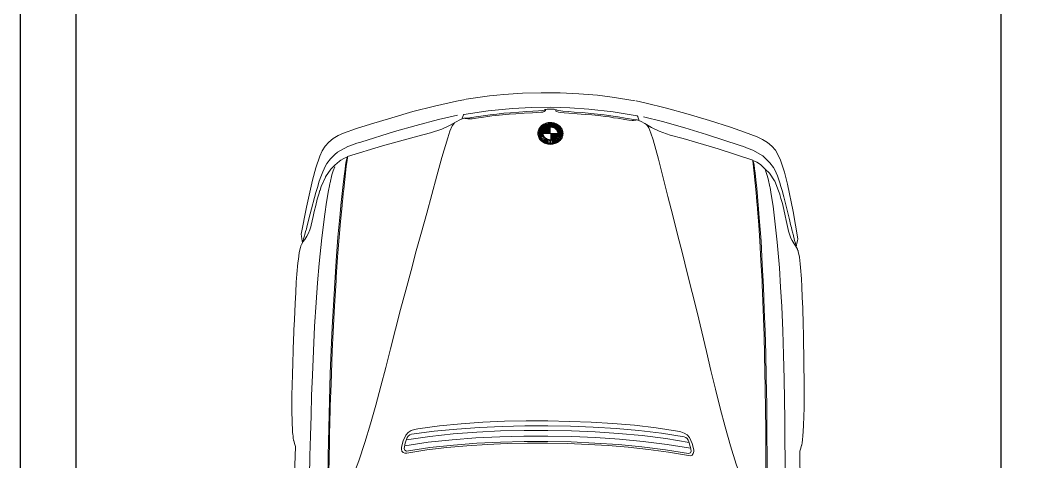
# Model space of a CAD drawing. Header units: metres. Extents: x -525 to 413, y -37 to 272.
# Drawn here: x 34.885 to 38.472, y 52.013 to 53.588 of the extents above; entities that cross this region are included whole.
import ezdxf

# ---------------------------------------------------------------- set-up
doc = ezdxf.new("R2010")
doc.units = ezdxf.units.M
doc.header["$MEASUREMENT"] = 0
doc.layers.get('0').update_dxf_attribs({"color": 254})
doc.layers.add('AUTOS', color=254, linetype='Continuous', lineweight=20)

# ---------------------------------------------------------------- blocks, each defined once
blk = doc.blocks.new('8AUTOS')
at = {"linetype": 'Continuous'}
for p, q in [((1.7651, 1.2222), (1.7626, 1.2216)), ((1.7237, 1.2123), (1.4727, 1.2165)), ((2.4373, 1.2062), (2.4353, 1.2067)), ((2.512, 1.1843), (2.5005, 1.1872)), ((2.6866, 1.1224), (2.6856, 1.1229)), ((2.7598, 1.0446), (2.7536, 1.0585)), ((2.839, 0.3589), (2.839, 0.3558)), ((2.8403, 0.3597), (2.8403, 0.354)), ((2.8416, 0.3604), (2.8417, 0.3521)), ((2.8429, 0.361), (2.843, 0.3502)), ((2.8442, 0.3616), (2.8443, 0.3484)), ((2.8455, 0.362), (2.8456, 0.3453)), ((2.8468, 0.3625), (2.8469, 0.346)), ((2.8481, 0.3629), (2.8482, 0.3467)), ((2.8494, 0.3632), (2.8495, 0.3472)), ((2.8507, 0.3634), (2.8508, 0.3476)), ((2.852, 0.3636), (2.8521, 0.3479)), ((2.8533, 0.3638), (2.8534, 0.3481)), ((2.8546, 0.3639), (2.8547, 0.3483)), ((2.8559, 0.3639), (2.856, 0.3483)), ((2.8572, 0.3639), (2.8573, 0.3483)), ((2.8585, 0.3638), (2.8586, 0.3482)), ((2.8598, 0.3637), (2.8599, 0.348)), ((2.8611, 0.3635), (2.8612, 0.3477)), ((2.8624, 0.3633), (2.8625, 0.3473)), ((2.8637, 0.363), (2.8638, 0.3468)), ((2.865, 0.3627), (2.8651, 0.3462)), ((2.8663, 0.3622), (2.8664, 0.3455)), ((2.8676, 0.3618), (2.8677, 0.3447)), ((2.8689, 0.3612), (2.869, 0.3437)), ((2.8702, 0.3606), (2.8703, 0.3425)), ((2.8715, 0.3599), (2.8717, 0.3412)), ((2.8728, 0.3592), (2.873, 0.3397)), ((2.821, 0.3313), (2.8212, 0.3129)), ((2.8223, 0.3363), (2.8224, 0.3294)), ((2.8224, 0.3248), (2.8225, 0.3194)), ((2.8236, 0.3399), (2.8237, 0.3294)), ((2.8237, 0.3243), (2.8237, 0.3199)), ((2.8248, 0.3428), (2.825, 0.3295)), ((2.825, 0.3238), (2.825, 0.3204)), ((2.8261, 0.3452), (2.8263, 0.3296)), ((2.8263, 0.3233), (2.8263, 0.321)), ((2.8274, 0.3473), (2.8276, 0.3296)), ((2.8287, 0.3492), (2.8289, 0.3297)), ((2.8289, 0.3255), (2.8289, 0.3252)), ((2.83, 0.3509), (2.8302, 0.3298)), ((2.8302, 0.3256), (2.8302, 0.3247)), ((2.8313, 0.3524), (2.8313, 0.3505)), ((2.8313, 0.3455), (2.8315, 0.3298)), ((2.8315, 0.3257), (2.8315, 0.3241)), ((2.8325, 0.3537), (2.8326, 0.3517)), ((2.8326, 0.3447), (2.8328, 0.3299)), ((2.8328, 0.3271), (2.8329, 0.3173)), ((2.8338, 0.355), (2.8339, 0.3529)), ((2.834, 0.3406), (2.8341, 0.327)), ((2.8351, 0.3561), (2.8351, 0.3542)), ((2.8352, 0.3503), (2.8352, 0.3478)), ((2.8353, 0.3397), (2.8353, 0.3321)), ((2.8364, 0.3571), (2.8364, 0.3554)), ((2.8365, 0.3515), (2.8365, 0.3489)), ((2.8365, 0.3453), (2.8365, 0.3443)), ((2.8366, 0.3396), (2.8366, 0.3351)), ((2.8367, 0.3304), (2.8367, 0.3222)), ((2.8377, 0.358), (2.8377, 0.3566)), ((2.8378, 0.3509), (2.8378, 0.3501)), ((2.8378, 0.3466), (2.8378, 0.344)), ((2.8379, 0.3402), (2.8379, 0.3375)), ((2.8379, 0.3337), (2.838, 0.3222)), ((2.8391, 0.3478), (2.8391, 0.3452)), ((2.8392, 0.3414), (2.8392, 0.3393)), ((2.8392, 0.3361), (2.8393, 0.3222)), ((2.8404, 0.3472), (2.8404, 0.3464)), ((2.8404, 0.3426), (2.8405, 0.3409)), ((2.8405, 0.338), (2.8406, 0.3222)), ((2.8417, 0.3438), (2.8417, 0.3423)), ((2.8418, 0.3396), (2.8419, 0.3223)), ((2.843, 0.345), (2.843, 0.3435)), ((2.8431, 0.3409), (2.8432, 0.3223)), ((2.8443, 0.3462), (2.8443, 0.3445)), ((2.8443, 0.3421), (2.8445, 0.3223)), ((2.8456, 0.343), (2.8458, 0.3223)), ((2.8469, 0.3438), (2.8471, 0.3223)), ((2.8482, 0.3445), (2.8484, 0.3223)), ((2.8495, 0.3451), (2.8497, 0.3223)), ((2.8508, 0.3455), (2.851, 0.3223)), ((2.8521, 0.3459), (2.8523, 0.3223)), ((2.8534, 0.3461), (2.8536, 0.3224)), ((2.8547, 0.3463), (2.8549, 0.3224)), ((2.856, 0.3483), (2.8565, 0.2964)), ((2.8741, 0.3584), (2.8743, 0.3378)), ((2.8754, 0.3575), (2.8756, 0.3355)), ((2.8767, 0.3565), (2.8769, 0.3324)), ((2.878, 0.3554), (2.8783, 0.3274)), ((2.8793, 0.3541), (2.8799, 0.291)), ((2.8807, 0.3528), (2.8812, 0.2924)), ((2.882, 0.3513), (2.8825, 0.2939)), ((2.8833, 0.3497), (2.8838, 0.2956)), ((2.8846, 0.3478), (2.885, 0.2974)), ((2.8859, 0.3458), (2.8863, 0.2995)), ((2.8872, 0.3434), (2.8876, 0.302)), ((2.8886, 0.3405), (2.8889, 0.3048)), ((2.8899, 0.337), (2.8902, 0.3084)), ((2.8912, 0.3319), (2.8914, 0.3135)), ((2.8225, 0.3148), (2.8226, 0.3078)), ((2.8238, 0.3148), (2.8239, 0.3043)), ((2.8251, 0.3147), (2.8252, 0.3014)), ((2.8264, 0.3147), (2.8265, 0.299)), ((2.8276, 0.3228), (2.8276, 0.3215)), ((2.8277, 0.3146), (2.8279, 0.2969)), ((2.8289, 0.3223), (2.8289, 0.322)), ((2.829, 0.3191), (2.829, 0.3187)), ((2.829, 0.3146), (2.8292, 0.2951)), ((2.8302, 0.3196), (2.8303, 0.3187)), ((2.8303, 0.3145), (2.8304, 0.2977)), ((2.8305, 0.2953), (2.8305, 0.2934)), ((2.8315, 0.3202), (2.8316, 0.3187)), ((2.8316, 0.3145), (2.8317, 0.2988)), ((2.8318, 0.2937), (2.8318, 0.292)), ((2.8329, 0.3144), (2.833, 0.3)), ((2.8331, 0.2948), (2.8331, 0.2906)), ((2.8342, 0.3174), (2.8343, 0.3011)), ((2.8344, 0.296), (2.8344, 0.2947)), ((2.8344, 0.2909), (2.8344, 0.2894)), ((2.8355, 0.3123), (2.8356, 0.3023)), ((2.8357, 0.2897), (2.8357, 0.2883)), ((2.8368, 0.3093), (2.8369, 0.3034)), ((2.837, 0.2904), (2.837, 0.2873)), ((2.8382, 0.307), (2.8382, 0.3044)), ((2.8383, 0.2962), (2.8383, 0.2959)), ((2.8383, 0.2915), (2.8383, 0.2894)), ((2.8383, 0.2879), (2.8383, 0.2864)), ((2.8395, 0.3051), (2.8395, 0.3028)), ((2.8395, 0.2995), (2.8396, 0.297)), ((2.8396, 0.287), (2.8397, 0.2856)), ((2.8408, 0.3036), (2.8408, 0.2982)), ((2.8421, 0.3022), (2.8421, 0.2993)), ((2.8422, 0.2894), (2.8423, 0.2842)), ((2.8434, 0.3011), (2.8434, 0.2991)), ((2.8435, 0.2927), (2.8436, 0.2835)), ((2.8447, 0.3001), (2.8447, 0.2983)), ((2.8448, 0.296), (2.8449, 0.283)), ((2.846, 0.2993), (2.8462, 0.2825)), ((2.8473, 0.2986), (2.8475, 0.2821)), ((2.8486, 0.298), (2.8488, 0.2818)), ((2.8499, 0.2975), (2.8501, 0.2815)), ((2.8513, 0.2971), (2.8514, 0.2813)), ((2.8526, 0.2968), (2.8527, 0.2811)), ((2.8539, 0.2966), (2.854, 0.2809)), ((2.8552, 0.2965), (2.8553, 0.2809)), ((2.8562, 0.3224), (2.8564, 0.2984)), ((2.8565, 0.2964), (2.8566, 0.2809)), ((2.8575, 0.3224), (2.8577, 0.2985)), ((2.8578, 0.2965), (2.8579, 0.2809)), ((2.8588, 0.3224), (2.859, 0.2987)), ((2.8591, 0.2966), (2.8592, 0.281)), ((2.8601, 0.3224), (2.8603, 0.2989)), ((2.8604, 0.2969), (2.8605, 0.2811)), ((2.8614, 0.3224), (2.8616, 0.2992)), ((2.8617, 0.2972), (2.8618, 0.2813)), ((2.8627, 0.3224), (2.8629, 0.2997)), ((2.8629, 0.2976), (2.8631, 0.2816)), ((2.864, 0.3225), (2.8642, 0.3003)), ((2.8642, 0.2981), (2.8644, 0.2819)), ((2.8653, 0.3225), (2.8655, 0.3009)), ((2.8655, 0.2987), (2.8657, 0.2823)), ((2.8666, 0.3225), (2.8668, 0.3017)), ((2.8668, 0.2995), (2.867, 0.2827)), ((2.8679, 0.3225), (2.8681, 0.3027)), ((2.8681, 0.3003), (2.8683, 0.2832)), ((2.8692, 0.3225), (2.8694, 0.3038)), ((2.8694, 0.3013), (2.8696, 0.2838)), ((2.8705, 0.3225), (2.8707, 0.3052)), ((2.8707, 0.3025), (2.8709, 0.2844)), ((2.8718, 0.3225), (2.872, 0.3067)), ((2.872, 0.3038), (2.8722, 0.2851)), ((2.8731, 0.3225), (2.8732, 0.3086)), ((2.8733, 0.3054), (2.8735, 0.2859)), ((2.8744, 0.3225), (2.8745, 0.311)), ((2.8746, 0.3073), (2.8747, 0.2867)), ((2.8757, 0.3226), (2.8758, 0.3143)), ((2.8758, 0.3096), (2.876, 0.2876)), ((2.8771, 0.3127), (2.8773, 0.2887)), ((2.8784, 0.3177), (2.8786, 0.2898)), ((2.8409, 0.2862), (2.841, 0.2848)), ((2.7727, -0.4014), (2.7668, -0.4154)), ((2.7009, -0.4805), (2.6999, -0.481)), ((2.4532, -0.5688), (2.4512, -0.5693)), ((2.5275, -0.5456), (2.516, -0.5487)), ((1.7398, -0.5876), (1.4889, -0.5964)), ((1.7814, -0.5968), (1.7789, -0.5963))]:
    blk.add_line(p, q, dxfattribs=at)
for points in [[(1.7626, 1.2216), (1.7541, 1.2206), (1.7447, 1.2191)], [(2.4353, 1.2067), (2.4148, 1.211), (2.3912, 1.2138), (2.3787, 1.2151), (2.3382, 1.2183), (2.3092, 1.22), (2.2727, 1.2212), (2.2336, 1.2229), (2.1751, 1.2243), (2.1391, 1.2255), (2.1236, 1.2254), (2.1086, 1.2257), (2.0646, 1.2263), (2.0221, 1.227), (1.9801, 1.2276), (1.9421, 1.2277), (1.9061, 1.2279), (1.8761, 1.2277), (1.8476, 1.2269), (1.8146, 1.2256), (1.7761, 1.2233), (1.7656, 1.2222)], [(1.7447, 1.2185), (1.7342, 1.2159), (1.7237, 1.2123)], [(1.7452, 1.219), (1.7447, 1.2185), (1.7452, 1.219)], [(2.4393, 1.2057), (2.4393, 1.2057), (2.4373, 1.2062)], [(2.4438, 1.2037), (2.4418, 1.2047), (2.4393, 1.2057)], [(2.4624, 1.1924), (2.4549, 1.1973), (2.4438, 1.2037)], [(2.4808, 1.2056), (2.4738, 1.204), (2.4648, 1.2024), (2.4506, 1.1998)], [(2.4749, 1.1935), (2.4644, 1.1969), (2.4508, 1.1997)], [(2.5081, 1.1718), (2.4971, 1.1752), (2.483, 1.1806), (2.474, 1.185), (2.4624, 1.1924)], [(2.4749, 1.1935), (2.4804, 1.1921), (2.4905, 1.1896), (2.4965, 1.1882), (2.4995, 1.1872), (2.5005, 1.1872)], [(2.6747, 1.1683), (2.578, 1.1884), (2.4808, 1.2056)], [(2.8091, 1.012), (2.8029, 1.0284), (2.7963, 1.0444), (2.7759, 1.0807), (2.7673, 1.0906), (2.7517, 1.106), (2.7341, 1.1183), (2.7261, 1.1228), (2.705, 1.1326), (2.6804, 1.1413), (2.6674, 1.1452), (2.6523, 1.1496), (2.6303, 1.1559), (2.5546, 1.1742), (2.5265, 1.181), (2.521, 1.1824), (2.512, 1.1843)], [(2.7234, 1.0902), (2.7093, 1.0951), (2.6943, 1.0995), (2.6657, 1.1057), (2.6657, 1.1057), (2.6632, 1.1062), (2.6552, 1.1076), (2.6387, 1.1105), (2.5971, 1.1171), (2.5536, 1.1227), (2.469, 1.132), (2.3774, 1.1396), (2.3084, 1.144), (2.2388, 1.1479), (2.1528, 1.1516), (2.0663, 1.1544), (1.9797, 1.1566), (1.9072, 1.1579), (1.8352, 1.1588), (1.7632, 1.1596), (1.6917, 1.1605), (1.6162, 1.1608), (1.5407, 1.1616), (1.4382, 1.1617)], [(2.6379, 1.1415), (2.6244, 1.1453), (2.6068, 1.1502), (2.5848, 1.1555), (2.5627, 1.1603), (2.5452, 1.1641), (2.5136, 1.1709), (2.5081, 1.1718)], [(2.861, 1.015), (2.8436, 1.0608), (2.835, 1.0792), (2.8238, 1.0971), (2.8112, 1.1125), (2.796, 1.1254), (2.7789, 1.1357), (2.7604, 1.1441), (2.7182, 1.1577), (2.6747, 1.1683)], [(2.6856, 1.1229), (2.6519, 1.1366), (2.6394, 1.141), (2.6379, 1.1415)], [(2.6866, 1.1224), (2.7142, 1.1041), (2.7288, 1.0894)], [(1.6088, 1.0948), (1.6923, 1.0955), (1.7918, 1.0949), (1.8888, 1.0943), (1.9858, 1.0926), (2.0703, 1.0909), (2.1503, 1.0886), (2.2299, 1.0858), (2.3094, 1.0825), (2.3884, 1.0787), (2.4725, 1.074), (2.5555, 1.0677), (2.5861, 1.0655), (2.6606, 1.0592), (2.6907, 1.0559), (2.7162, 1.0532), (2.7302, 1.0513), (2.7432, 1.0494), (2.7492, 1.048)], [(1.6233, 1.0914), (1.6943, 1.0915), (1.7328, 1.0914), (1.7593, 1.0916), (1.7803, 1.0913), (1.7998, 1.091), (1.8713, 1.0906), (1.9488, 1.0893), (2.0659, 1.0868), (2.1354, 1.085), (2.2269, 1.0818), (2.3179, 1.0781), (2.3304, 1.0777), (2.402, 1.0739), (2.473, 1.0695), (2.5286, 1.066), (2.5856, 1.0615), (2.5926, 1.0611), (2.5986, 1.0606), (2.6136, 1.0592), (2.6286, 1.0579), (2.6436, 1.0565), (2.6557, 1.0556), (2.6787, 1.0533), (2.7257, 1.0487), (2.7477, 1.0459), (2.7568, 1.045), (2.7608, 1.0446)], [(2.7288, 1.0894), (2.744, 1.0734), (2.7475, 1.0689), (2.7536, 1.0585)], [(2.7598, 1.0446), (2.7557, 1.046), (2.7492, 1.048)], [(2.8643, 0.71), (2.8504, 0.7498), (2.8375, 0.7957), (2.8009, 0.9209), (2.7608, 1.0446)], [(2.8877, 0.6658), (2.8766, 0.6736), (2.8575, 0.6809), (2.8334, 0.6887), (2.7638, 0.7081), (2.6976, 0.7245), (2.631, 0.7414), (2.5638, 0.7588), (2.4962, 0.7762), (2.4285, 0.7936), (2.3588, 0.811), (2.2887, 0.8283), (2.219, 0.8457), (2.1489, 0.8626), (2.0782, 0.8794), (2.0111, 0.8953), (1.9439, 0.9117), (1.8768, 0.9281), (1.8096, 0.9455), (1.7429, 0.9645), (1.6767, 0.9854), (1.5875, 1.0181), (1.5498, 1.0347)], [(2.9149, 0.6549), (2.8986, 0.7228), (2.8764, 0.8016), (2.8527, 0.8794), (2.8132, 0.999), (2.8091, 1.012)], [(2.861, 1.015), (2.878, 0.9646), (2.9022, 0.8898), (2.9253, 0.8145), (2.9465, 0.7372), (2.9657, 0.6594), (2.972, 0.6279)], [(1.7286, 0.8338), (1.7216, 0.8338), (1.7146, 0.8322), (1.7092, 0.8281), (1.7067, 0.8216), (1.7073, 0.8146)], [(1.7946, 0.7764), (1.792, 0.7884), (1.7879, 0.8003), (1.7813, 0.8108), (1.7717, 0.8192), (1.7507, 0.8285), (1.7286, 0.8338)], [(1.7073, 0.8146), (1.7199, 0.7437), (1.7295, 0.6723), (1.7372, 0.6004), (1.7433, 0.5284), (1.7475, 0.4565), (1.7501, 0.3845), (1.7513, 0.3125)], [(1.7749, 0.7992), (1.7724, 0.8052), (1.7683, 0.8107), (1.7628, 0.8141), (1.7563, 0.8166), (1.7497, 0.8185), (1.7432, 0.8204), (1.7367, 0.8219), (1.7302, 0.8233), (1.7232, 0.8243), (1.7172, 0.8222), (1.7148, 0.8157)], [(1.7148, 0.8157), (1.7285, 0.7328), (1.7388, 0.6489), (1.747, 0.565), (1.7523, 0.481), (1.756, 0.3965), (1.7578, 0.3126)], [(1.7337, 0.8224), (1.7475, 0.7385), (1.7582, 0.6536), (1.766, 0.5686), (1.7717, 0.4832), (1.7755, 0.3982), (1.7773, 0.3127)], [(1.7548, 0.8171), (1.768, 0.7337), (1.7788, 0.6498), (1.7865, 0.5658), (1.7923, 0.4819), (1.7955, 0.3974), (1.7973, 0.3129)], [(1.7749, 0.7992), (1.7871, 0.7188), (1.7964, 0.6379), (1.8036, 0.557), (1.8088, 0.4755), (1.812, 0.3945), (1.8138, 0.3131)], [(1.8313, 0.3132), (1.8296, 0.3907), (1.8269, 0.4682), (1.8222, 0.5456), (1.8155, 0.6226), (1.8063, 0.6995), (1.7946, 0.7764)], [(2.9045, 0.6318), (2.8983, 0.6468), (2.8912, 0.6597), (2.8775, 0.6836), (2.8643, 0.71)], [(2.9013, 0.6395), (2.9149, 0.6349), (2.9169, 0.6339), (2.9185, 0.6325)], [(2.9045, 0.6318), (2.9045, 0.6313), (2.9045, 0.6298), (2.904, 0.6278), (2.9035, 0.6238), (2.9026, 0.6183), (2.9026, 0.6138), (2.9037, 0.6028), (2.9059, 0.5878), (2.9101, 0.5624), (2.9122, 0.5474), (2.9148, 0.5329), (2.9165, 0.5184), (2.9197, 0.4945), (2.9219, 0.4705), (2.9241, 0.4465), (2.9264, 0.4175), (2.9281, 0.388), (2.9293, 0.372), (2.9309, 0.3586), (2.932, 0.3506), (2.934, 0.3456), (2.9361, 0.3421), (2.9381, 0.3416), (2.9391, 0.3411), (2.9401, 0.3411), (2.9406, 0.3411), (2.9406, 0.3421), (2.94, 0.3436), (2.939, 0.3466), (2.9375, 0.3526), (2.9358, 0.3666), (2.9341, 0.3871), (2.9325, 0.4076), (2.9302, 0.4371), (2.9274, 0.4665), (2.9252, 0.4905), (2.922, 0.5145), (2.9188, 0.5385), (2.9151, 0.5639), (2.9103, 0.5894), (2.9066, 0.6113), (2.905, 0.6238), (2.9045, 0.6298), (2.9045, 0.6318)], [(2.9185, 0.6325), (2.9332, 0.5466), (2.943, 0.4597), (2.9476, 0.3912), (2.9497, 0.3232)], [(2.9725, 0.6254), (2.9858, 0.5426), (2.989, 0.5166), (2.9922, 0.4906), (2.9973, 0.4242), (3.0004, 0.3577), (3.0007, 0.3237)], [(2.8314, 0.3507), (2.8382, 0.357), (2.8452, 0.3471), (2.8382, 0.3404)], [(2.8355, 0.348), (2.8381, 0.3504), (2.837, 0.352), (2.8344, 0.3496), (2.8344, 0.3496)], [(2.8367, 0.3456), (2.8396, 0.3483), (2.8407, 0.3467), (2.8378, 0.344)], [(2.924, 0.0135), (2.9372, 0.0996), (2.9454, 0.1867), (2.9488, 0.2552), (2.9497, 0.3232)], [(2.9427, 0.3232), (2.9427, 0.3272), (2.9426, 0.3317), (2.9426, 0.3352), (2.9416, 0.3386), (2.9406, 0.3416)], [(2.9427, 0.3232), (2.9428, 0.3192), (2.9428, 0.3147), (2.9428, 0.3112), (2.9419, 0.3076), (2.9409, 0.3046)], [(2.9779, 0.0215), (2.9897, 0.1046), (2.9924, 0.1306), (2.9952, 0.1566), (2.9991, 0.2232), (3.001, 0.2897), (3.0007, 0.3237)], [(1.7163, -0.1903), (1.7276, -0.1192), (1.736, -0.0477), (1.7423, 0.0244), (1.7472, 0.0965), (1.7501, 0.1685), (1.7514, 0.2405), (1.7513, 0.3125)], [(1.7238, -0.1913), (1.736, -0.1082), (1.7448, -0.0241), (1.7515, 0.06), (1.7553, 0.144), (1.7575, 0.2286), (1.7578, 0.3126)], [(1.7428, -0.1976), (1.7551, -0.1135), (1.7643, -0.0284), (1.7706, 0.0567), (1.7748, 0.1422), (1.777, 0.2272), (1.7773, 0.3127)], [(1.7638, -0.1919), (1.7755, -0.1083), (1.7848, -0.0242), (1.791, 0.0598), (1.7953, 0.1439), (1.797, 0.2284), (1.7973, 0.3129)], [(1.7836, -0.1737), (1.7944, -0.0931), (1.8022, -0.0121), (1.8079, 0.069), (1.8117, 0.1505), (1.8135, 0.2316), (1.8138, 0.3131)], [(1.8313, 0.3132), (1.831, 0.2357), (1.8297, 0.1582), (1.8263, 0.0807), (1.821, 0.0036), (1.8132, -0.0735), (1.8029, -0.1506)], [(2.91, 0.0139), (2.91, 0.0144), (2.91, 0.0159), (2.9095, 0.0178), (2.9089, 0.0218), (2.9079, 0.0273), (2.9078, 0.0318), (2.9087, 0.0428), (2.9106, 0.0579), (2.9144, 0.0834), (2.9162, 0.0984), (2.9186, 0.1129), (2.92, 0.1274), (2.9228, 0.1515), (2.9245, 0.1755), (2.9263, 0.1995), (2.9281, 0.2285), (2.9293, 0.258), (2.9302, 0.274), (2.9315, 0.2876), (2.9325, 0.2956), (2.9344, 0.3006), (2.9364, 0.3041), (2.9384, 0.3046), (2.9394, 0.3051), (2.9404, 0.3051), (2.9409, 0.3051), (2.9409, 0.3041), (2.9404, 0.3026), (2.9394, 0.2996), (2.938, 0.2936), (2.9366, 0.2796), (2.9353, 0.2591), (2.934, 0.2386), (2.9322, 0.2091), (2.93, 0.1795), (2.9282, 0.1555), (2.9254, 0.1315), (2.9227, 0.1075), (2.9194, 0.0819), (2.9151, 0.0564), (2.9118, 0.0344), (2.9104, 0.0219), (2.91, 0.0159), (2.91, 0.0139)], [(2.91, 0.0139), (2.9041, -0.0012), (2.8972, -0.0143), (2.884, -0.0384), (2.8712, -0.065)], [(2.8734, -0.37), (2.8895, -0.3193), (2.9123, -0.2441), (2.9341, -0.1684), (2.9539, -0.0908), (2.9717, -0.0126), (2.9774, 0.019)], [(2.907, 0.0061), (2.9205, 0.0109), (2.9225, 0.012), (2.924, 0.0135)], [(2.8939, -0.0204), (2.8829, -0.0284), (2.8639, -0.0361), (2.84, -0.0443), (2.7707, -0.0649), (2.7048, -0.0825), (2.6385, -0.1006), (2.5717, -0.1192), (2.5043, -0.1378), (2.437, -0.1564), (2.3677, -0.175), (2.2978, -0.1936), (2.2285, -0.2123), (2.1586, -0.2304), (2.0883, -0.2485), (2.0215, -0.2656), (1.9546, -0.2832), (1.8878, -0.3008), (1.8209, -0.3194), (1.7546, -0.3395), (1.6888, -0.3616), (1.6001, -0.3959), (1.5628, -0.4132)], [(2.9209, -0.009), (2.9058, -0.0772), (2.885, -0.1564), (2.8627, -0.2346), (2.8253, -0.3549), (2.8214, -0.368)], [(2.8712, -0.065), (2.858, -0.1051), (2.846, -0.1512), (2.8116, -0.277), (2.7737, -0.4014)], [(1.7836, -0.1737), (1.7812, -0.1798), (1.7772, -0.1853), (1.7718, -0.1888), (1.7653, -0.1914), (1.7588, -0.1935), (1.7523, -0.1955), (1.7458, -0.1971), (1.7393, -0.1986), (1.7324, -0.1997), (1.7263, -0.1977), (1.7238, -0.1913)], [(1.8029, -0.1506), (1.8005, -0.1626), (1.7966, -0.1746), (1.7902, -0.1852), (1.7808, -0.1938), (1.7599, -0.2034), (1.7379, -0.2091)], [(1.7379, -0.2091), (1.7309, -0.2092), (1.7239, -0.2078), (1.7184, -0.2038), (1.7158, -0.1973), (1.7163, -0.1903)], [(2.8214, -0.368), (2.8155, -0.3845), (2.8092, -0.4006), (2.7895, -0.4372), (2.7811, -0.4473), (2.7657, -0.463), (2.7484, -0.4756), (2.7404, -0.4802), (2.7195, -0.4904), (2.6951, -0.4996), (2.6821, -0.5037), (2.6671, -0.5083), (2.6452, -0.515), (2.5699, -0.5347), (2.5419, -0.542), (2.5365, -0.5435), (2.5275, -0.5456)], [(2.8734, -0.37), (2.8568, -0.4161), (2.8485, -0.4347), (2.8377, -0.4528), (2.8253, -0.4684), (2.8104, -0.4816), (2.7935, -0.4922), (2.7751, -0.5009), (2.7332, -0.5152), (2.6898, -0.5266)], [(1.6228, -0.4722), (1.7063, -0.4714), (1.8058, -0.469), (1.9027, -0.4667), (1.9997, -0.4633), (2.0842, -0.4601), (2.1642, -0.4563), (2.2436, -0.4521), (2.3231, -0.4474), (2.402, -0.4422), (2.486, -0.436), (2.5689, -0.4282), (2.5994, -0.4254), (2.6738, -0.4178), (2.7038, -0.414), (2.7293, -0.4108), (2.7433, -0.4087), (2.7562, -0.4065), (2.7622, -0.405)], [(1.6373, -0.4686), (1.7082, -0.4674), (1.7467, -0.4666), (1.7732, -0.4663), (1.7942, -0.4656), (1.8137, -0.465), (1.8852, -0.4633), (1.9627, -0.4606), (2.0797, -0.4561), (2.1491, -0.453), (2.2406, -0.4482), (2.3315, -0.4428), (2.344, -0.4422), (2.4155, -0.4371), (2.4865, -0.4315), (2.5419, -0.427), (2.5989, -0.4214), (2.6059, -0.4209), (2.6119, -0.4203), (2.6268, -0.4187), (2.6418, -0.4171), (2.6568, -0.4154), (2.6688, -0.4143), (2.6918, -0.4116), (2.7387, -0.4062), (2.7607, -0.403), (2.7697, -0.4019), (2.7737, -0.4014)], [(2.7426, -0.4468), (2.7575, -0.4305), (2.7609, -0.426), (2.7668, -0.4154)], [(2.7727, -0.4014), (2.7687, -0.4029), (2.7622, -0.405)], [(2.7371, -0.4477), (2.7232, -0.4528), (2.7082, -0.4575), (2.6798, -0.4642), (2.6798, -0.4642), (2.6773, -0.4647), (2.6693, -0.4663), (2.6528, -0.4695), (2.6114, -0.4768), (2.5679, -0.4832), (2.4835, -0.494), (2.3921, -0.5033), (2.3231, -0.5089), (2.2537, -0.514), (2.1677, -0.5193), (2.0813, -0.5236), (1.9948, -0.5274), (1.9223, -0.53), (1.8503, -0.5321), (1.7783, -0.5343), (1.7069, -0.5364), (1.6314, -0.5381), (1.5559, -0.5403), (1.4534, -0.5422)], [(2.7009, -0.4805), (2.7282, -0.4618), (2.7426, -0.4468)], [(2.6526, -0.5005), (2.6391, -0.5046), (2.6217, -0.5097), (2.5997, -0.5154), (2.5778, -0.5206), (2.5603, -0.5248), (2.5289, -0.5321), (2.5234, -0.5331)], [(2.6999, -0.481), (2.6665, -0.4953), (2.6541, -0.5), (2.6526, -0.5005)], [(2.5234, -0.5331), (2.5124, -0.5367), (2.4984, -0.5424), (2.4895, -0.5469), (2.4781, -0.5545)], [(2.6898, -0.5266), (2.5935, -0.5485), (2.4967, -0.5674)], [(2.4512, -0.5693), (2.4307, -0.574), (2.4073, -0.5772), (2.3948, -0.5788), (2.3543, -0.5826), (2.3253, -0.5849), (2.2888, -0.5867), (2.2499, -0.5891), (2.1914, -0.5916), (2.1554, -0.5934), (2.1399, -0.5936), (2.1249, -0.5942), (2.0809, -0.5956), (2.0384, -0.597), (1.9964, -0.5983), (1.9584, -0.5992), (1.9224, -0.6), (1.8924, -0.6003), (1.8639, -0.6), (1.8309, -0.5993), (1.7924, -0.5977), (1.7819, -0.5968)], [(2.4552, -0.5682), (2.4552, -0.5682), (2.4532, -0.5688)], [(2.4597, -0.5662), (2.4577, -0.5672), (2.4552, -0.5682)], [(2.4781, -0.5545), (2.4706, -0.5596), (2.4597, -0.5662)], [(2.4967, -0.5674), (2.4897, -0.5659), (2.4806, -0.5645), (2.4663, -0.5622)], [(2.4906, -0.5554), (2.4801, -0.559), (2.4665, -0.562)], [(2.4906, -0.5554), (2.496, -0.5539), (2.506, -0.5513), (2.512, -0.5497), (2.515, -0.5487), (2.516, -0.5487)], [(1.7609, -0.5935), (1.7504, -0.591), (1.7398, -0.5876)], [(1.7614, -0.5939), (1.7609, -0.5935), (1.7614, -0.5939)], [(1.7789, -0.5963), (1.7704, -0.5954), (1.7609, -0.5941)]]:
    blk.add_lwpolyline(points, dxfattribs=at)
for points in [[(2.8566, 0.2774, -0.056462), (2.849, 0.2782, -0.055115), (2.8417, 0.2807, -0.052786), (2.8349, 0.2848, -0.05002), (2.8289, 0.2903, -0.047333), (2.824, 0.2971, -0.045092), (2.8203, 0.3048, -0.043513), (2.8181, 0.3133, -0.042704), (2.8172, 0.322, -0.042704), (2.8179, 0.3308, -0.043513), (2.82, 0.3393, -0.045092), (2.8236, 0.3471, -0.047333), (2.8284, 0.354, -0.05002), (2.8342, 0.3596, -0.052786), (2.8409, 0.3638, -0.055115), (2.8482, 0.3664, -0.056462), (2.8558, 0.3674, -0.056462), (2.8634, 0.3666, -0.055115), (2.8708, 0.3641, -0.052786), (2.8776, 0.36, -0.05002), (2.8835, 0.3544, -0.047333), (2.8884, 0.3477, -0.045092), (2.8921, 0.3399, -0.043513), (2.8944, 0.3315, -0.042704), (2.8952, 0.3227, -0.042704), (2.8946, 0.3139, -0.043513), (2.8924, 0.3055, -0.045092), (2.8889, 0.2977, -0.047333), (2.8841, 0.2908, -0.05002), (2.8782, 0.2852, -0.052786), (2.8715, 0.2809, -0.055115), (2.8642, 0.2783, -0.056462)], [(2.8202, 0.3221, -0.042704), (2.8208, 0.3302, -0.043513), (2.8228, 0.338, -0.045092), (2.8261, 0.3452, -0.047333), (2.8305, 0.3515, -0.05002), (2.8359, 0.3567, -0.052786), (2.8421, 0.3606, -0.055115), (2.8488, 0.3631, -0.056462), (2.8559, 0.3639, -0.056462), (2.8629, 0.3632, -0.055115), (2.8697, 0.3609, -0.052786), (2.8759, 0.3571, -0.05002), (2.8814, 0.352, -0.047333), (2.886, 0.3457, -0.045092), (2.8893, 0.3386, -0.043513), (2.8915, 0.3308, -0.042704), (2.8922, 0.3227, -0.042704), (2.8916, 0.3146, -0.043513), (2.8896, 0.3068, -0.045092), (2.8864, 0.2996, -0.047333), (2.8819, 0.2932, -0.05002), (2.8765, 0.288, -0.052786), (2.8703, 0.2841, -0.055115), (2.8636, 0.2817, -0.056462), (2.8566, 0.2808, -0.056462), (2.8496, 0.2816, -0.055115), (2.8428, 0.2839, -0.052786), (2.8365, 0.2877, -0.05002), (2.831, 0.2928, -0.047333), (2.8265, 0.299, -0.045092), (2.8231, 0.3062, -0.043513), (2.821, 0.314, -0.042704)], [(2.8337, 0.3222, -0.042704), (2.8341, 0.3273, -0.043513), (2.8353, 0.3321, -0.045092), (2.8374, 0.3366, -0.047333), (2.8402, 0.3406, -0.05002), (2.8435, 0.3439, -0.052786), (2.8474, 0.3463, -0.055115), (2.8516, 0.3478, -0.056462), (2.856, 0.3483, -0.056462), (2.8604, 0.3479, -0.055115), (2.8646, 0.3464, -0.052786), (2.8685, 0.3441, -0.05002), (2.872, 0.3409, -0.047333), (2.8748, 0.337, -0.045092), (2.8769, 0.3325, -0.043513), (2.8782, 0.3276, -0.042704), (2.8787, 0.3226, -0.042704), (2.8783, 0.3175, -0.043513), (2.8771, 0.3126, -0.045092), (2.8751, 0.3081, -0.047333), (2.8723, 0.3042, -0.05002), (2.8689, 0.3009, -0.052786), (2.865, 0.2985, -0.055115), (2.8608, 0.297, -0.056462), (2.8565, 0.2964, -0.056462), (2.8521, 0.2969, -0.055115), (2.8478, 0.2983, -0.052786), (2.8439, 0.3007, -0.05002), (2.8405, 0.3039, -0.047333), (2.8376, 0.3078, -0.045092), (2.8355, 0.3123, -0.043513), (2.8342, 0.3171, -0.042704)]]:
    blk.add_lwpolyline(points, format="xyb", close=True, dxfattribs=at)
for points in [[(2.822, 0.3293), (2.8331, 0.3299), (2.8326, 0.3257), (2.8281, 0.3255), (2.8327, 0.3237), (2.8327, 0.3207), (2.8282, 0.3188), (2.8327, 0.3186), (2.8332, 0.3144), (2.8221, 0.3148), (2.8216, 0.3191), (2.8292, 0.3221), (2.8216, 0.3251)], [(2.8293, 0.2967), (2.8381, 0.3045), (2.8404, 0.3017), (2.8381, 0.2957), (2.8425, 0.2997), (2.8455, 0.2978), (2.8409, 0.2862), (2.8379, 0.2882), (2.8396, 0.2927), (2.836, 0.2894), (2.8333, 0.2919), (2.8352, 0.2967), (2.8318, 0.2937)]]:
    blk.add_lwpolyline(points, close=True, dxfattribs=at)
for points in [[(2.8331, 0.3446, -0.057431), (2.8325, 0.3447, -0.05562), (2.832, 0.345, -0.052954), (2.8315, 0.3453, -0.050038), (2.831, 0.3458, -0.047381), (2.8307, 0.3464, -0.045314), (2.8305, 0.347, -0.044018), (2.8303, 0.3476, -0.04357), (2.8303, 0.3483, -0.043992), (2.8304, 0.349, -0.045263), (2.8307, 0.3496, -0.047309), (2.831, 0.3502, -0.049952), (2.8314, 0.3507, -0.049952)], [(2.8382, 0.3404, -0.053032), (2.8376, 0.34, -0.055748), (2.837, 0.3397, -0.057627), (2.8364, 0.3396, -0.058156), (2.8357, 0.3396, -0.057179), (2.8351, 0.3398, -0.054981), (2.8345, 0.3401, -0.052134), (2.834, 0.3405, -0.049237), (2.8335, 0.3411, -0.046745), (2.8332, 0.3417, -0.044932), (2.833, 0.3424, -0.043938), (2.8329, 0.3432, -0.043818), (2.8329, 0.3439, -0.044576), (2.8331, 0.3446, -0.044576)], [(2.8344, 0.3496, 0.049195), (2.8343, 0.3494, 0.046619), (2.8342, 0.3493, 0.044593), (2.8341, 0.3491, 0.043291), (2.8341, 0.3489, 0.042789), (2.8341, 0.3487, 0.04311), (2.8341, 0.3485, 0.044241), (2.8342, 0.3483, 0.046119), (2.8343, 0.3481, 0.048595), (2.8344, 0.348, 0.051392), (2.8345, 0.3479, 0.054067), (2.8347, 0.3478, 0.056064), (2.8349, 0.3478, 0.056876), (2.835, 0.3478, 0.056274), (2.8352, 0.3478, 0.054429), (2.8354, 0.3479, 0.051819), (2.8355, 0.348, 0.051819)], [(2.8378, 0.344, -0.051748), (2.8377, 0.3439, -0.054351), (2.8375, 0.3438, -0.056193), (2.8374, 0.3438, -0.056799), (2.8372, 0.3438, -0.055997), (2.837, 0.3438, -0.054011), (2.8369, 0.3439, -0.051346), (2.8367, 0.344, -0.048556), (2.8366, 0.3442, -0.046081), (2.8365, 0.3443, -0.044201), (2.8364, 0.3445, -0.043062), (2.8364, 0.3447, -0.042729), (2.8364, 0.3449, -0.043217), (2.8364, 0.3451, -0.044502), (2.8365, 0.3453, -0.04651), (2.8366, 0.3455, -0.049071), (2.8367, 0.3456, -0.049071)]]:
    blk.add_lwpolyline(points, format="xyb", dxfattribs=at)

msp = doc.modelspace()

# ---------------------------------------------------------------- linework, layer by layer
at = {"ltscale": 0.02}
for p, q in [((38.3861, 44.4724), (38.3883, 63.9692)), ((35.0853, 48.9692), (35.0853, 54.9692))]:
    msp.add_line(p, q, dxfattribs=at)
msp.add_lwpolyline([(34.8853, 39.1692), (56.8853, 39.1692), (56.8853, 79.1692), (34.8853, 79.1692)], close=True)

# ---------------------------------------------------------------- block references
at = {"layer": 'AUTOS', "xscale": -1, "rotation": 270}
msp.add_blockref('8AUTOS', (36.4558, 50.3283), dxfattribs=at)

doc.saveas('drawing.dxf')
